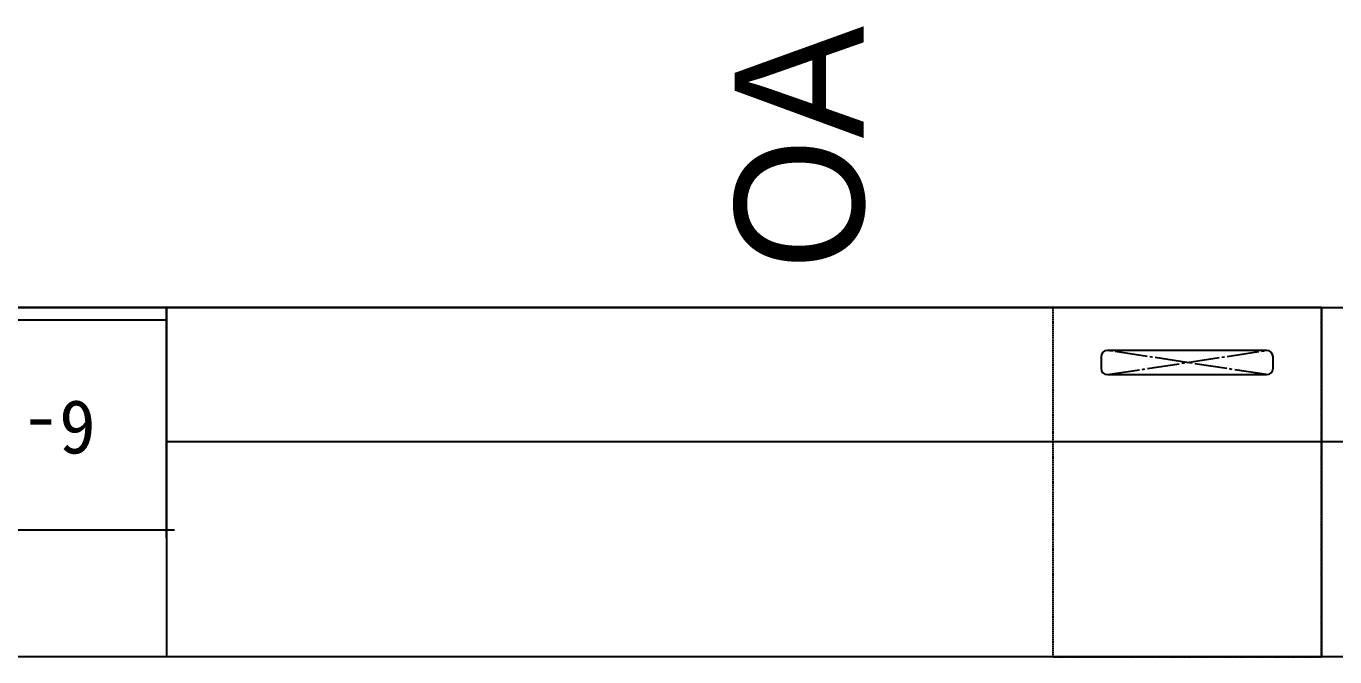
# Model space of a CAD drawing. Header units: millimetres. Extents: x 10479 to 135323, y 879012 to 965592.
# Drawn here: x 41421 to 43856, y 932252 to 933425 of the extents above; entities that cross this region are included whole.
import ezdxf
from ezdxf.enums import TextEntityAlignment as Align

# ---------------------------------------------------------------- set-up
doc = ezdxf.new("R2010")
doc.units = ezdxf.units.MM
doc.header["$PDMODE"] = 2
doc.header["$PDSIZE"] = 15
doc.linetypes.add('CENTER', pattern=[15, 12, -1, 1, -1])
doc.linetypes.add('HIDDEN', pattern=[0.375, 0.25, -0.125])
doc.layers.add('$CHAR', color=3, linetype='Continuous')
doc.layers.add('퍼시스', color=210, linetype='Continuous')
doc.styles.add('돋움', font='')
doc.styles.get('돋움').set_extended_font_data('Dotum')

# ---------------------------------------------------------------- blocks, each defined once
blk = doc.blocks.new('캐비닛_6단도어캐비닛_퍼시스_H2250')
at = {"layer": '퍼시스', "linetype": 'Continuous'}
for p, q in [((799, 0), (1, 0)), ((0, -1), (0, -413)), ((800, -413), (800, -1)), ((0, -390), (800, -390)), ((1, -414), (799, -414))]:
    blk.add_line(p, q, dxfattribs=at)
for centre, start, end in [((1, -1), 90, 180), ((799, -1), 0, 90), ((1, -413), 180, 270), ((799, -413), 270, 0)]:
    blk.add_arc(centre, 1, start, end, dxfattribs=at)
at = {"layer": '퍼시스'}
for p in [(0, 0), (800, 0)]:
    blk.add_point(p, dxfattribs=at)
blk.add_text('6-Door', height=100, dxfattribs=at).set_placement((131.4, -239.4))
blk = doc.blocks.new('14F')
at = {"color": 8}
for p, q in [((-168118.1, 759741.9), (-136817.1, 759741.9)), ((-156169.1, 759741.9), (-158318.1, 759741.9)), ((-158318.1, 759741.9), (-158318.1, 759091.9)), ((-156169.1, 759741.9), (-156169.1, 759091.9)), ((-155218.1, 759091.9), (-161518.1, 759091.9))]:
    blk.add_line(p, q, dxfattribs=at)
at = {"color": 8, "linetype": 'HIDDEN', "ltscale": 2}
for p, q in [((-156169.1, 759741.9), (-156669.1, 759741.9)), ((-156669.1, 759741.9), (-156669.1, 759091.9)), ((-156169.1, 759091.9), (-156169.1, 759741.9)), ((-156669.1, 759091.9), (-156169.1, 759091.9))]:
    blk.add_line(p, q, dxfattribs=at)
at = {"color": 8, "linetype": 'CENTER', "ltscale": 5}
for p, q in [((-156567.1, 759616.9), (-156271.1, 759661.9)), ((-156271.1, 759616.9), (-156567.1, 759661.9))]:
    blk.add_line(p, q, dxfattribs=at)
at = {"color": 8, "ltscale": 2}
for p, q in [((-156271.1, 759661.9), (-156567.1, 759661.9)), ((-156579.1, 759649.9), (-156579.1, 759628.9)), ((-156259.1, 759628.9), (-156259.1, 759649.9)), ((-156567.1, 759616.9), (-156271.1, 759616.9))]:
    blk.add_line(p, q, dxfattribs=at)
at = {"color": 8, "linetype": 'HIDDEN'}
blk.add_line((-155218.1, 759491.9), (-158318.1, 759491.9), dxfattribs=at)
at = {"color": 8, "ltscale": 2}
for centre, start, end in [((-156567.1, 759649.9), 90, 180), ((-156271.1, 759649.9), 0, 90), ((-156567.1, 759628.9), 180, 270), ((-156271.1, 759628.9), 270, 0)]:
    blk.add_arc(centre, 12, start, end, dxfattribs=at)
at = {"color": 8, "style": '돋움'}
blk.add_text('OA', height=240, rotation=90, dxfattribs=at).set_placement((-157020.5, 760038.8), align=Align.CENTER)
at = {"color": 8, "linetype": 'ByBlock', "ltscale": 0.1, "style": '돋움'}
for tag, p in [('HRD기획팀', (-160031.5, 780698.2, 0)), ('인재전략팀', (-162408.7, 780698.2, 0)), ('기업문화팀', (-157519.3, 780698.2, 0)), ('뷰티교육팀', (-152663.4, 780698.2, 0)), ('자산관리팀', (-147978.3, 780698.2, 0)), ('그룹HR팀', (-166987.1, 780698.2, 0)), ('법무팀', (-145354.1, 780698.2, 0)), ('특허팀', (-142261.1, 780698.2, 0)), ('상표팀', (-139438.1, 780698.2, 0))]:
    blk.add_attdef(tag, text='', height=356.2, rotation=90, dxfattribs=at).set_placement(p, align=Align.MIDDLE_CENTER)
at = {"color": 8, "style": '돋움'}
blk.add_attdef('1', text='', height=420, rotation=180, dxfattribs=at).set_placement((-143911.2, 758189), align=Align.MIDDLE)

msp = doc.modelspace()

# ---------------------------------------------------------------- block references
at = {"layer": '$CHAR', "color": 1}
msp.add_blockref('14F', (200000, 173159.8), dxfattribs=at)
at = {"layer": '퍼시스', "rotation": 180}
msp.add_blockref('캐비닛_6단도어캐비닛_퍼시스_H2250', (41681.9, 932487.8), dxfattribs=at)

doc.saveas('drawing.dxf')
